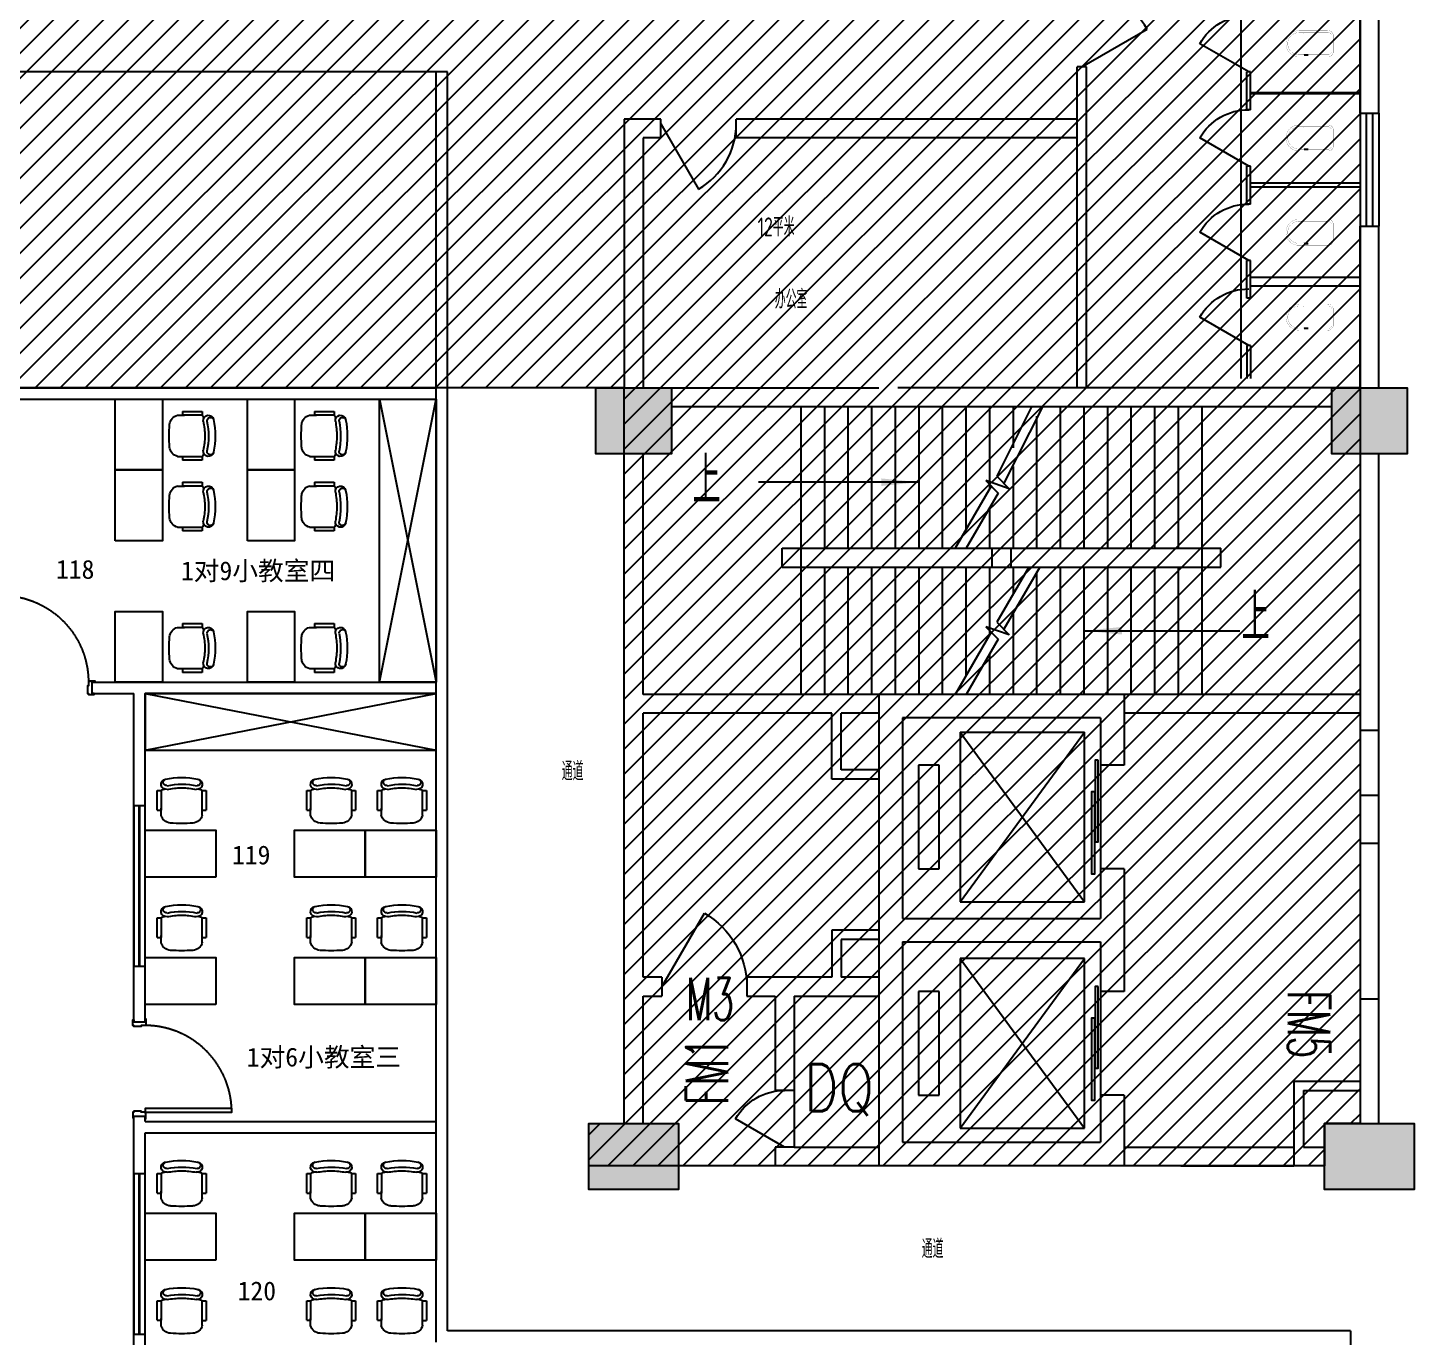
# Model space of a CAD drawing. Extents: x 392800 to 1041602, y -388882 to -94077.
# Drawn here: x 436254 to 450952, y -200972 to -187086 of the extents above; entities that cross this region are included whole.
import ezdxf
from ezdxf.enums import TextEntityAlignment as Align

# ---------------------------------------------------------------- set-up
doc = ezdxf.new("R2010")
doc.units = 0
doc.header["$LTSCALE"] = 1000
doc.header["$MEASUREMENT"] = 0
doc.linetypes.add('ACAD_ISO02W100', pattern=[15, 12, -3])
doc.linetypes.add('ACAD_ISO03W100', pattern=[30, 12, -18])
for name, color, linetype in [('DOOR【门】', 93, 'Continuous'), ('guihuabu货架（隐藏）', 7, 'Continuous'), ('IAR-文字350', 2, 'ACAD_ISO02W100'), ('IBS-其它（电梯桥厢、管道上空线）', 123, 'Continuous'), ('IBS-完成面', 2, 'Continuous'), ('IBS－墙体', 6, 'Continuous'), ('IBS－窗', 1, 'Continuous'), ('IDS-楼梯', 1, 'Continuous'), ('IDS－门', 3, 'Continuous'), ('IFF-家具', 51, 'Continuous'), ('PUB_HATCH', 8, 'Continuous'), ('PUB_TEXT', 7, 'Continuous'), ('STAIR', 10, 'Continuous'), ('WALL', 255, 'Continuous'), ('WINDOW_TEXT', 7, 'Continuous'), ('洁具', 5, 'Continuous')]:
    doc.layers.add(name, color=color, linetype=linetype)
doc.layers.add('DOOR【门套】', color=70, linetype='Continuous', lineweight=0)
doc.styles.add('_HZFS', font='txt.shx', dxfattribs={"width": 0.6, "bigfont": 'HZFS.shx'})
doc.styles.add('_HZTXT', font='gbenor.shx', dxfattribs={"bigfont": 'gbcbig.shx'})
doc.styles.add('SIMPLEX', font='SIMPLEX.SHX', dxfattribs={"width": 0.7})
doc.styles.get("Standard").update_dxf_attribs({"font": 'gbenor.shx', "bigfont": 'gbcbig.shx'})

# ---------------------------------------------------------------- blocks, each defined once
blk = doc.blocks.new('_LIFTD')
for points in [[(-0.548, -0.602), (-0.548, -0.774), (0.241, -0.774), (0.241, -0.602), (-0.548, -0.602)], [(-0.241, -0.784), (-0.241, -0.955), (0.548, -0.955), (0.548, -0.784), (-0.241, -0.784)]]:
    blk.add_lwpolyline(points)
blk = doc.blocks.new('_ARROW')
blk.add_solid([(0, 0), (-1, 0.1), (-1, -0.1)])
blk = doc.blocks.new('_DBLK')
blk.add_line((-0.5, 0), (0, -0.866))
blk.add_arc((-0.5, 0), 1, 300, 0)
at = {"layer": 'WINDOW_TEXT', "style": 'SIMPLEX', "flags": 9}
blk.add_attdef('A', text='', height=1, dxfattribs=at).set_placement((0, 1.5), align=Align.MIDDLE)
blk = doc.blocks.new('M_A1SFU')
blk.add_line((-0.5, 0), (0, -0.866))
blk.add_arc((-0.5, 0), 1, 300, 0)
blk = doc.blocks.new('M_E2')
blk.add_line((-306, -118), (-266, -118))
at = {"const_width": 1.5}
for points in [[(-366, 138, 0.97895), (-366, -138, 0.97895)], [(-366, 118, 0.97895), (-366, -118, 0.97895)], [(-306, 118, 0.414214), (-316, 108, 0.414214)], [(0, 88, 0.462192), (-59, 137, 0.462192)], [(-20, 88, 0.414214), (-50, 118, 0.414214)], [(-316, -108, 0.414214), (-306, -118, 0.414214)], [(-59, -137, 0.462192), (0, -88, 0.462192)], [(-50, -118, 0.414214), (-20, -88, 0.414214)]]:
    blk.add_lwpolyline(points, format="xyb", dxfattribs=at)
for points in [[(-366, 137), (-59, 137)], [(-316, 118), (-366, 118)], [(-340, 118), (-266, 118)], [(-316, 108), (-316, -108)], [(-50, 118), (-267, 118)], [(-20, -88), (-20, 88)], [(0, 88), (0, -88)], [(-381, -137), (-59, -137)], [(-316, -118), (-366, -118)], [(-340, -118), (-266, -118)], [(-266, -118), (-50, -118)]]:
    blk.add_lwpolyline(points, dxfattribs=at)
at = {"width": 0.8, "flags": 9}
for tag in ['XSIZE', 'YSIZE']:
    blk.add_attdef(tag, (0, 0), '', height=0.5, dxfattribs=at)
blk = doc.blocks.new('M_A6')
blk.add_line((0.5, 0), (0.5, 0))
blk = doc.blocks.new('_FZH')
blk.add_solid([(0.5, 0.5), (0.5, -0.5), (-0.5, 0.5), (-0.5, -0.5)])
blk = doc.blocks.new('CH3')
for p, q in [((-259, 349), (-259, 141)), ((-218, 349), (-259, 349)), ((-218, 142), (-218, 349)), ((259, 350), (218, 350)), ((218, 350), (218, 142)), ((259, 142), (259, 350)), ((-218, 89), (-218, 163)), ((218, 87), (218, 162))]:
    blk.add_line(p, q)
at = {"linetype": 'Continuous'}
for p, q in [((-218, 141), (-259, 141)), ((259, 142), (218, 142))]:
    blk.add_line(p, q, dxfattribs=at)
for centre, radius, start, end in [((-163, 416), 55.3, 99.8988, 279.7522), ((-166, 436), 35.2, 94.9128, 274.9128), ((0, -348), 836, 78.0899, 101.9101), ((163, 416), 55.3, 260.2478, 80.1012), ((159, 437), 36.2, 265.0872, 70.3213), ((-4, -349), 766, 78.0112, 101.9888), ((18, -535), 913, 91.1567, 100.8714), ((-18, -535), 913, 79.1286, 88.8433), ((-111, 115), 111, 193.2566, 265.9234), ((0, 1666), 1666, 265.9234, 274.0766), ((111, 115), 111, 274.0766, 345.8334)]:
    blk.add_arc(centre, radius, start, end, dxfattribs=at)
for centre, start, end in [((-181, 309), 90.7226, 132.8382), ((180, 309), 47.1618, 87.5717)]:
    blk.add_arc(centre, 54.9, start, end)
blk = doc.blocks.new('*U236')
at = {"color": 250, "linetype": 'ACAD_ISO03W100'}
blk.add_arc((-40, 59), 920, 90, 180, dxfattribs=at)
at = {"layer": 'DOOR【门套】', "color": 3, "linetype": 'ByBlock', "lineweight": -2}
for points in [[(-40, 60), (-40, 980), (-80, 980), (-80, 60)], [(-970, 60), (-960, 60), (-960, 20), (-950, 20), (-950, -60), (-960, -60), (-960, -70), (-1020, -70), (-1020, -60), (-1000, -60), (-1000, 60), (-1030, 60), (-1030, 70), (-970, 70)], [(-30, 60), (-40, 60), (-40, 20), (-50, 20), (-50, -60), (-40, -60), (-40, -70), (20, -70), (20, -60), (0, -60), (0, 60), (30, 60), (30, 70), (-30, 70)]]:
    blk.add_lwpolyline(points, close=True, dxfattribs=at)
at = {"layer": 'DOOR【门】', "linetype": 'ByBlock', "style": '_HZTXT', "flags": 8}
blk.add_attdef('门编号', text='', height=250, dxfattribs=at).set_placement((-435, 84), align=Align.CENTER)

msp = doc.modelspace()

# ---------------------------------------------------------------- hatches: boundary and pattern name
at = {"layer": 'PUB_HATCH'}
h = msp.add_hatch(dxfattribs=at)
h.set_pattern_fill('ANSI31', color=256, scale=1500)
h.set_pattern_definition([(45, (-77226.94, -982.49), (-132.58252, 132.58252), [])])
h.paths.add_polyline_path([(442577.2, -190904.3), (442577.2, -198705), (442202.2, -198705), (442202.2, -199155), (450002.2, -199155), (450002.2, -198705), (450377.2, -198705), (450377.2, -190905), (450377.2, -183105), (450227.2, -183105), (450227.2, -182805), (428527.2, -182805), (428527.2, -182855), (428027.2, -182855), (422127.2, -182855), (418627.2, -182855), (418627.2, -183105), (418327.2, -183105), (418327.2, -190905.7)])
h.paths.add_polyline_path([(448473.2, -216505), (448473.2, -212605), (442927.2, -212605), (442927.2, -212955), (435227.2, -212955), (435227.2, -216505)])

# ---------------------------------------------------------------- linework, layer by layer
at = {"layer": 'guihuabu货架（隐藏）', "color": 3}
msp.add_line((442577.2, -198705), (442577.2, -197505), dxfattribs=at)
at = {"layer": 'IBS-其它（电梯桥厢、管道上空线）'}
for p, q in [((446137.2, -194555), (447457.2, -194555)), ((446137.2, -196355), (447457.2, -194555)), ((446137.2, -194555), (447457.2, -196355)), ((446137.2, -194555), (446137.2, -196355)), ((447457.2, -196355), (447457.2, -194555)), ((445917.2, -194905), (445697.2, -194905)), ((445697.2, -194905), (445697.2, -196005)), ((445917.2, -196005), (445917.2, -194905)), ((447627.2, -194905), (447627.2, -196005)), ((445697.2, -196005), (445917.2, -196005)), ((446137.2, -196355), (447457.2, -196355)), ((446137.2, -198755), (447457.2, -196955)), ((446137.2, -196955), (447457.2, -198755)), ((447457.2, -196955), (446137.2, -196955)), ((446137.2, -196955), (446137.2, -198755)), ((447457.2, -198755), (447457.2, -196955)), ((445917.2, -197305), (445697.2, -197305)), ((445697.2, -197305), (445697.2, -198405)), ((445917.2, -198405), (445917.2, -197305)), ((447627.2, -197305), (447627.2, -198405)), ((445697.2, -198405), (445917.2, -198405)), ((446137.2, -198755), (447457.2, -198755))]:
    msp.add_line(p, q, dxfattribs=at)
at = {"layer": 'IBS-完成面'}
for p, q in [((436937.2, -194025), (440582.2, -194025)), ((436937.2, -194145), (437377.2, -194145)), ((437377.2, -197625.9), (437377.2, -194145)), ((437497.2, -197625.9), (437497.2, -194145)), ((437497.2, -194145), (440582.2, -194145)), ((437377.2, -201685.9), (437377.2, -198625.9)), ((437497.2, -198685.9), (437497.2, -198625.9)), ((437497.2, -198685.9), (440582.2, -198685.9)), ((437497.2, -201685.9), (437497.2, -198805.9)), ((437497.2, -198805.9), (440582.2, -198805.9))]:
    msp.add_line(p, q, dxfattribs=at)
at = {"layer": 'IBS－墙体'}
for p, q in [((450577.2, -187991.5), (450577.2, -184805)), ((450377.2, -187991.5), (450377.2, -186455)), ((447377.2, -190905), (447377.2, -187500.4)), ((447477.2, -187500.4), (447377.2, -187500.4)), ((447477.2, -190905), (447477.2, -187500.4)), ((440702.2, -187554.6), (431010.6, -187554.6)), ((440582.2, -201025), (440582.2, -187554.6)), ((440702.2, -200905), (440702.2, -187554.6)), ((450377.2, -187991.5), (450577.2, -187991.5)), ((442577.2, -188055), (442577.2, -190905)), ((442963.9, -188055), (442577.2, -188055)), ((442963.9, -188255), (442963.9, -188055)), ((447377.2, -188055), (443763.9, -188055)), ((443763.9, -188255), (443763.9, -188055)), ((445477.2, -188055), (445277.2, -188055)), ((442777.2, -188255), (442777.2, -190905)), ((442963.9, -188255), (442777.2, -188255)), ((447377.2, -188255), (443749.7, -188255)), ((450377.2, -189191.5), (450577.2, -189191.5)), ((450377.2, -190905), (450377.2, -189191.5)), ((450577.2, -190900.8), (450577.2, -189191.5)), ((435877.2, -190905), (440582.2, -190905)), ((442427.2, -190905), (445277.2, -190905)), ((450377.2, -190905), (445477.2, -190905)), ((435877.2, -191025), (440582.2, -191025)), ((450077.2, -191105), (443077.2, -191105)), ((442577.2, -198705), (442577.2, -191605)), ((442777.2, -194155), (442777.2, -191605)), ((450377.2, -191600.8), (450377.2, -194155)), ((450577.2, -194555), (450577.2, -191600.8)), ((444252.2, -192805), (444252.2, -192605)), ((444252.2, -192805), (444252.2, -192605)), ((444252.2, -192605), (448902.2, -192605)), ((444452.2, -192805), (444452.2, -192605)), ((446477.2, -192805), (446477.2, -192605)), ((446677.2, -192805), (446677.2, -192605)), ((448702.2, -192805), (448702.2, -192605)), ((448902.2, -192805), (448902.2, -192605)), ((448902.2, -192805), (448902.2, -192605)), ((444252.2, -192805), (448902.2, -192805)), ((450377.2, -194155), (442777.2, -194155)), ((445277.2, -194155), (445277.2, -195055)), ((447877.2, -194155), (447877.2, -194905)), ((444777.2, -194355), (442777.2, -194355)), ((442777.2, -197155), (442777.2, -194355)), ((444777.2, -195055), (444777.2, -194355)), ((444877.2, -194955), (444877.2, -194355)), ((445277.2, -194355), (444877.2, -194355)), ((447627.2, -194405), (445527.2, -194405)), ((445527.2, -194405), (445527.2, -196530)), ((447627.2, -194405), (447627.2, -194905)), ((450377.2, -194355), (447877.2, -194355)), ((450377.2, -194355), (450377.2, -194555)), ((450577.2, -194537.4), (450377.2, -194537.4)), ((450377.2, -194555), (450377.2, -198355)), ((450577.2, -198705), (450577.2, -194555)), ((445277.2, -194955), (444877.2, -194955)), ((447877.2, -194905), (447627.2, -194905)), ((445277.2, -195055), (444777.2, -195055)), ((445277.2, -195055), (445277.2, -196751.6)), ((450577.2, -195225.7), (450377.2, -195225.7)), ((450577.2, -195737.4), (450377.2, -195737.4)), ((447627.2, -196005), (447627.2, -196530)), ((447877.2, -196005), (447627.2, -196005)), ((447877.2, -196005), (447877.2, -197305)), ((444777.2, -196655), (444777.2, -197155)), ((445527.2, -196530), (447627.2, -196530)), ((445277.2, -196755), (444877.2, -196755)), ((444877.2, -196755), (444877.2, -197155)), ((445277.2, -196755), (445277.2, -197355)), ((445527.2, -196780), (445527.2, -198905)), ((445527.2, -196780), (447627.2, -196780)), ((447627.2, -196780), (447627.2, -197305)), ((442977.2, -197155), (442777.2, -197155)), ((442977.2, -197155), (442977.2, -197355)), ((443877.2, -197155), (443877.2, -197355)), ((444777.2, -197155), (443877.2, -197155)), ((445277.2, -197155), (444877.2, -197155)), ((442777.2, -197355), (442977.2, -197355)), ((442777.2, -198705), (442777.2, -197355)), ((443877.2, -197355), (444177.2, -197355)), ((444177.2, -197355), (444177.2, -198355)), ((444377.2, -197355), (445277.2, -197355)), ((444377.2, -197355), (444377.2, -198355)), ((445277.2, -197355), (445277.2, -199155)), ((447877.2, -197305), (447627.2, -197305)), ((450577.2, -197385.7), (450377.2, -197385.7)), ((449677.2, -198255), (450377.2, -198255)), ((449677.2, -198255), (449677.2, -198955)), ((444377.2, -198355), (444177.2, -198355)), ((447627.2, -198405), (447627.2, -198905)), ((447877.2, -198405), (447627.2, -198405)), ((447877.2, -198405), (447877.2, -199155)), ((449777.2, -198355), (449777.2, -198955)), ((449777.2, -198355), (450377.2, -198355)), ((450377.2, -198355), (450377.2, -198705)), ((444377.2, -198955), (444177.2, -198955)), ((444177.2, -198955), (444177.2, -199155)), ((444377.2, -198955), (445277.2, -198955)), ((445527.2, -198905), (447627.2, -198905)), ((447877.2, -198955), (448477.2, -198955)), ((448477.2, -198955), (449677.2, -198955)), ((449677.2, -198955), (449677.2, -199155)), ((449777.2, -198955), (450002.2, -198955)), ((448477.2, -199155), (444177.2, -199155)), ((448477.2, -199155), (449677.2, -199155)), ((450002.2, -199155), (449677.2, -199155)), ((450277.2, -200905), (440702.2, -200905)), ((450277.2, -200905), (450277.2, -204705))]:
    msp.add_line(p, q, dxfattribs=at)
for points in [[(442277.2, -190905), (443077.2, -190905), (443077.2, -191605), (442277.2, -191605)], [(450077.2, -190905), (450877.2, -190905), (450877.2, -191605), (450077.2, -191605)], [(442202.2, -198705), (443152.2, -198705), (443152.2, -199405), (442202.2, -199405)], [(450002.2, -198705), (450952.2, -198705), (450952.2, -199405), (450002.2, -199405)]]:
    msp.add_lwpolyline(points, close=True, dxfattribs=at)
at = {"layer": 'IBS－窗'}
for p, q in [((450377.2, -187991.5), (450377.2, -189191.5)), ((450443.8, -187991.5), (450443.8, -189191.5)), ((450510.5, -187991.5), (450510.5, -189191.5)), ((450577.2, -187991.5), (450577.2, -189191.5))]:
    msp.add_line(p, q, dxfattribs=at)
for points in [[(437497.2, -197035.4), (437497.2, -195335.4), (437377.2, -195335.4), (437377.2, -197035.4)], [(437443.2, -197035.4), (437443.2, -195335.4), (437431.2, -195335.4), (437431.2, -197035.4)], [(437497.2, -200938.8), (437497.2, -199238.8), (437377.2, -199238.8), (437377.2, -200938.8)], [(437443.2, -200938.8), (437443.2, -199238.8), (437431.2, -199238.8), (437431.2, -200938.8)]]:
    msp.add_lwpolyline(points, close=True, dxfattribs=at)
at = {"layer": 'IDS-楼梯'}
for p, q in [((444452.2, -192605), (444452.2, -191105)), ((444702.2, -192605), (444702.2, -191105)), ((444952.2, -192605), (444952.2, -191105)), ((445202.2, -192605), (445202.2, -191105)), ((445452.2, -192605), (445452.2, -191105)), ((445702.2, -192605), (445702.2, -191105)), ((445952.2, -192605), (445952.2, -191105)), ((446202.2, -192405), (446202.2, -191105)), ((446452.2, -191972), (446452.2, -191105)), ((446895, -191105), (446528.1, -191840.5)), ((447010.4, -191105), (446600.8, -191914.6)), ((446702.2, -191539), (446702.2, -191105)), ((446952.2, -192605), (446952.2, -191206)), ((447202.2, -192605), (447202.2, -191105)), ((447452.2, -192605), (447452.2, -191105)), ((447702.2, -192605), (447702.2, -191105)), ((447952.2, -192605), (447952.2, -191105)), ((448202.2, -192605), (448202.2, -191105)), ((448452.2, -192605), (448452.2, -191105)), ((448702.2, -192605), (448702.2, -191105)), ((446702.2, -192605), (446702.2, -191739)), ((446466.9, -191946.4), (446086.7, -192605)), ((446408.8, -191887.1), (446539.7, -192020.4)), ((446658.9, -191973.8), (446408.8, -191887.1)), ((446528.1, -191840.5), (446658.9, -191973.8)), ((446539.7, -192020.4), (446202.2, -192605)), ((444702.2, -194155), (444702.2, -192805)), ((444952.2, -194155), (444952.2, -192805)), ((445202.2, -194155), (445202.2, -192805)), ((445452.2, -194155), (445452.2, -192805)), ((445702.2, -194155), (445702.2, -192805)), ((445952.2, -194155), (445952.2, -192805)), ((446202.2, -193955), (446202.2, -192805)), ((446452.2, -193522), (446452.2, -192805)), ((446866.1, -192805), (446528.1, -193390.5)), ((446981.6, -192805), (446600.8, -193464.6)), ((447202.2, -194155), (447202.2, -192805)), ((447452.2, -194155), (447452.2, -192805)), ((447702.2, -194155), (447702.2, -192805)), ((447952.2, -194155), (447952.2, -192805)), ((448202.2, -194155), (448202.2, -192805)), ((448452.2, -194155), (448452.2, -192805)), ((448702.2, -194155), (448702.2, -192805)), ((446952.2, -194155), (446952.2, -192856)), ((446528.1, -193390.5), (446658.9, -193523.8)), ((446702.2, -194155), (446702.2, -193289)), ((446466.9, -193496.4), (446086.7, -194155)), ((446539.7, -193570.4), (446202.2, -194155)), ((446408.8, -193437.1), (446539.7, -193570.4)), ((446658.9, -193523.8), (446408.8, -193437.1)), ((446452.2, -194155), (446452.2, -193722))]:
    msp.add_line(p, q, dxfattribs=at)
for points in [[(445702.2, -191905), (443999.4, -191905)], [(447452.2, -193480), (449103.8, -193480)]]:
    msp.add_lwpolyline(points, dxfattribs=at)
at = {"layer": 'IDS－门'}
msp.add_line((444377.2, -198355), (444377.2, -198955), dxfattribs=at)
at = {"layer": 'IFF-家具'}
for p, q in [((439982.2, -191025), (440582.2, -194025)), ((439982.2, -194025), (440582.2, -191025)), ((437497.2, -194145), (440582.2, -194745)), ((437497.2, -194745), (440582.2, -194145))]:
    msp.add_line(p, q, dxfattribs=at)
for points in [[(437182.2, -191775), (437182.2, -191025), (437682.2, -191025), (437682.2, -191775)], [(438582.2, -191775), (438582.2, -191025), (439082.2, -191025), (439082.2, -191775)], [(439982.2, -191025), (440582.2, -191025), (440582.2, -194025), (439982.2, -194025)], [(437182.2, -192525), (437182.2, -191775), (437682.2, -191775), (437682.2, -192525)], [(438582.2, -192525), (438582.2, -191775), (439082.2, -191775), (439082.2, -192525)], [(437182.2, -194025), (437182.2, -193275), (437682.2, -193275), (437682.2, -194025)], [(438582.2, -194025), (438582.2, -193275), (439082.2, -193275), (439082.2, -194025)], [(437497.2, -194745), (440582.2, -194745), (440582.2, -194145), (437497.2, -194145)], [(438247.2, -196095), (437497.2, -196095), (437497.2, -195595), (438247.2, -195595)], [(439832.2, -196095), (439082.2, -196095), (439082.2, -195595), (439832.2, -195595)], [(440582.2, -196095), (439832.2, -196095), (439832.2, -195595), (440582.2, -195595)], [(438247.2, -197445), (437497.2, -197445), (437497.2, -196945), (438247.2, -196945)], [(439832.2, -197445), (439082.2, -197445), (439082.2, -196945), (439832.2, -196945)], [(440582.2, -197445), (439832.2, -197445), (439832.2, -196945), (440582.2, -196945)], [(438247.2, -200155.9), (437497.2, -200155.9), (437497.2, -199655.9), (438247.2, -199655.9)], [(439832.2, -200155.9), (439082.2, -200155.9), (439082.2, -199655.9), (439832.2, -199655.9)], [(440582.2, -200155.9), (439832.2, -200155.9), (439832.2, -199655.9), (440582.2, -199655.9)]]:
    msp.add_lwpolyline(points, close=True, dxfattribs=at)
at = {"layer": 'PUB_HATCH'}
msp.add_lwpolyline([(418327.2, -186456.4), (418327.2, -183105), (418627.2, -183105), (418627.2, -182855), (422127.2, -182855), (428027.2, -182855), (428527.2, -182855), (428527.2, -182805), (450227.2, -182805), (450227.2, -183105), (450377.2, -183105), (450377.2, -190905), (450377.2, -198705), (450002.2, -198705), (450002.2, -199155), (442202.2, -199155), (442202.2, -198705), (442577.2, -198705), (442577.2, -190904.3), (418327.2, -190905.7)], dxfattribs=at)
at = {"layer": 'STAIR'}
for p, q in [((446452.2, -192605), (446452.2, -192172)), ((444452.2, -194155), (444452.2, -192805)), ((446702.2, -193089), (446702.2, -192805))]:
    msp.add_line(p, q, dxfattribs=at)
at = {"layer": 'WALL'}
for p, q in [((445277.2, -196655), (444777.2, -196655)), ((445277.2, -198055), (445277.2, -198955))]:
    msp.add_line(p, q, dxfattribs=at)
at = {"layer": '洁具'}
for p, q in [((449117.2, -190805), (449117.2, -186455)), ((449177.2, -187955), (449177.2, -187555)), ((449217.2, -187555), (449177.2, -187555)), ((449217.2, -187785), (449217.2, -187555)), ((449217.2, -187955), (449217.2, -187775)), ((450377.2, -187775), (449217.2, -187775)), ((450377.2, -187785), (449217.2, -187785)), ((449217.2, -187955), (449177.2, -187955)), ((449217.2, -188555), (449177.2, -188555)), ((449177.2, -188955), (449177.2, -188555)), ((449217.2, -188955), (449217.2, -188555)), ((450377.2, -188735), (449217.2, -188735)), ((450377.2, -188775), (449217.2, -188775)), ((449217.2, -188955), (449177.2, -188955)), ((449217.2, -188955), (449177.2, -188955)), ((449217.2, -189555), (449177.2, -189555)), ((449177.2, -189955), (449177.2, -189555)), ((449217.2, -189955), (449217.2, -189555)), ((450377.2, -189735), (449217.2, -189735)), ((450377.2, -189825), (449217.2, -189825)), ((449217.2, -189955), (449177.2, -189955)), ((449217.2, -189955), (449177.2, -189955)), ((449217.2, -189955), (449177.2, -189955)), ((449177.2, -190455), (449177.2, -190805)), ((449217.2, -190455), (449177.2, -190455)), ((449217.2, -190455), (449217.2, -190805))]:
    msp.add_line(p, q, dxfattribs=at)

# ---------------------------------------------------------------- block references
at = {"layer": 'IBS-其它（电梯桥厢、管道上空线）', "xscale": 1100, "yscale": 200, "zscale": 1100, "rotation": 270}
for p in [(447723, -195455), (447723, -197855)]:
    msp.add_blockref('_LIFTD', p, dxfattribs=at)
at = {"layer": 'IBS－墙体', "xscale": 1200, "yscale": 1200, "zscale": 1200, "rotation": 270}
msp.add_blockref('M_A6', (445377.2, -187455), dxfattribs=at)
at = {"layer": 'IDS-楼梯', "xscale": 400, "yscale": 400, "zscale": 400}
msp.add_blockref('_ARROW', (445702.2, -191905), dxfattribs=at)
at = {"layer": 'IDS-楼梯', "xscale": 400, "yscale": 400, "zscale": 400, "rotation": 180}
msp.add_blockref('_ARROW', (447452.2, -193480), dxfattribs=at)
at = {"layer": 'IDS－门'}
for name, p, xscale, yscale, zscale, rotation in [('_DBLK', (447427.2, -187100.4), -800, -800, 800, 270), ('_DBLK', (449197.2, -187255), 600, -600, 600, 90), ('_DBLK', (449197.2, -188255), 600, -600, 600, 90), ('_DBLK', (443363.9, -188105), -800, -800, 800, 180), ('_DBLK', (449197.2, -189255), 600, -600, 600, 90), ('_DBLK', (449197.2, -190155), 600, -600, 600, 90), ('M_A1SFU', (444277.2, -198655), 600, -600, 600, 90)]:
    msp.add_blockref(name, p, dxfattribs=dict(at, xscale=xscale, yscale=yscale, zscale=zscale, rotation=rotation))
at = {"layer": 'IDS－门', "xscale": -1}
msp.add_blockref('*U236', (435937.2, -194085), dxfattribs=at)
at = {"layer": 'IDS－门', "xscale": 900, "yscale": -900, "zscale": 900}
msp.add_blockref('_DBLK', (443427.2, -197255), dxfattribs=at)
at = {"layer": 'IDS－门', "rotation": 270}
msp.add_blockref('*U236', (437437.2, -198625.9), dxfattribs=at)
at = {"layer": 'IFF-家具', "xscale": -1}
for p, rotation in [((437753.5, -191413.4), 270.000235868261), ((439153.5, -191413.4), 270.000235868261), ((437753.5, -192163.4), 270.000235868261), ((439153.5, -192163.4), 270.000235868261), ((437753.5, -193663.4), 270.000235868261), ((439153.5, -193663.4), 270.000235868261), ((437885.6, -195523.7), 0.0002358682609227003), ((439470.6, -195523.7), 0.0002358682609227003), ((440220.6, -195523.7), 0.0002358682609227003), ((437885.6, -196873.7), 0.0002358682609227003), ((439470.6, -196873.7), 0.0002358682609227003), ((440220.6, -196873.7), 0.0002358682609227003), ((437885.6, -199584.5), 0.0002358682609227003), ((439470.6, -199584.5), 0.0002358682609227003), ((440220.6, -199584.5), 0.0002358682609227003), ((437885.6, -200934.5), 0.0002358682609227003), ((439470.6, -200934.5), 0.0002358682609227003), ((440220.6, -200934.5), 0.0002358682609227003)]:
    msp.add_blockref('CH3', p, dxfattribs=dict(at, rotation=rotation))
at = {"layer": 'PUB_HATCH', "yscale": 700, "zscale": 500}
for p, xscale in [((442677.2, -191255), 800), ((450477.2, -191250.8), 800), ((442677.2, -199055), 950), ((450477.2, -199055), 950)]:
    msp.add_blockref('_FZH', p, dxfattribs=dict(at, xscale=xscale))
at = {"layer": '洁具'}
for p in [(450092.7, -187255), (450092.7, -188255), (450092.7, -189255), (450092.7, -190155)]:
    msp.add_blockref('M_E2', p, dxfattribs=at)

# ---------------------------------------------------------------- texts
at = {"layer": 'IAR-文字350', "width": 0.8}
for s, p in [('12平米', (443991.1, -189297.4)), ('办公室', (444173.3, -190064.6)), ('通道', (441914.7, -195070.2)), ('通道', (445730.9, -200134.4))]:
    msp.add_text(s, height=200, rotation=360, dxfattribs=at).set_placement(p)
at = {"layer": 'IAR-文字350', "char_height": 200, "width": 1759.036, "attachment_point": 3, "line_spacing_factor": 0.963855}
for s, insert in [('{\\fSimSun|b0|i0|c134|p2;118}', (436960.9, -192729)), ('{\\fSimSun|b0|i0|c134|p2;1对9小教室四}', (439513.7, -192744)), ('{\\fSimSun|b0|i0|c134|p2;119}', (438826.5, -195757.2)), ('{\\fSimSun|b0|i0|c134|p2;1对6小教室三}', (440211.1, -197901)), ('{\\fSimSun|b0|i0|c134|p2;120}', (438886.5, -200380.3))]:
    msp.add_mtext(s, dxfattribs=dict(at, insert=insert))
at = {"layer": 'PUB_TEXT', "style": '_HZFS'}
for s, width, p in [('上', 0.6, (443300.1, -192136)), ('上', 0.6, (449121.2, -193587.3)), ('DQ', 0.8, (444485.9, -198575.9))]:
    msp.add_text(s, height=500, dxfattribs=dict(at, width=width)).set_placement(p)
at = {"layer": 'PUB_TEXT', "ltscale": 2, "style": '_HZFS', "width": 0.6}
msp.add_text('M3', height=450, dxfattribs=at).set_placement((443231.8, -197611.3))
for s, rotation, p in [('FM5', 270, (449610.3, -197296)), ('FM1', 90, (443680.6, -198508))]:
    msp.add_text(s, height=450, rotation=rotation, dxfattribs=at).set_placement(p)

doc.saveas('drawing.dxf')
